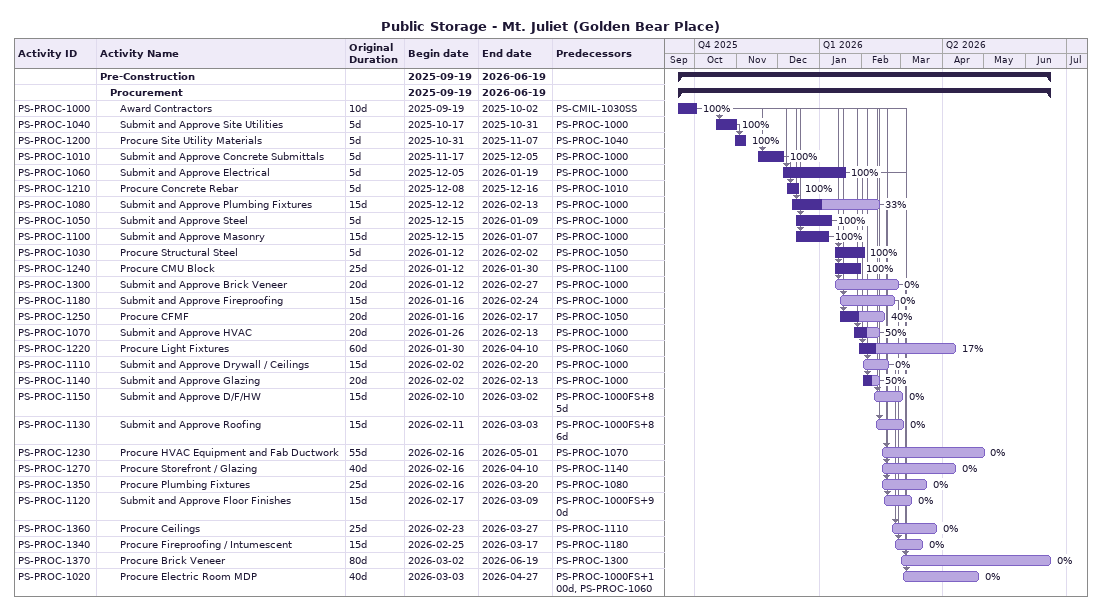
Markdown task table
Public Storage - Mt. Juliet (Golden Bear Place)

| ID | Level | Task | Original duration | Start | Finish | Predecessors | % complete |
|---|---|---|---|---|---|---|---|
|  | 1 | **Pre-Construction** |  | 2025-09-19 | 2026-06-19 |  |  |
|  | 2 | **Procurement** |  | 2025-09-19 | 2026-06-19 |  |  |
| PS-PROC-1000 | 3 | Award Contractors | 10d | 2025-09-19 | 2025-10-02 | PS-CMIL-1030SS | 100 |
| PS-PROC-1040 | 3 | Submit and Approve Site Utilities | 5d | 2025-10-17 | 2025-10-31 | PS-PROC-1000 | 100 |
| PS-PROC-1200 | 3 | Procure Site Utility Materials | 5d | 2025-10-31 | 2025-11-07 | PS-PROC-1040 | 100 |
| PS-PROC-1010 | 3 | Submit and Approve Concrete Submittals | 5d | 2025-11-17 | 2025-12-05 | PS-PROC-1000 | 100 |
| PS-PROC-1060 | 3 | Submit and Approve Electrical | 5d | 2025-12-05 | 2026-01-19 | PS-PROC-1000 | 100 |
| PS-PROC-1210 | 3 | Procure Concrete Rebar | 5d | 2025-12-08 | 2025-12-16 | PS-PROC-1010 | 100 |
| PS-PROC-1080 | 3 | Submit and Approve Plumbing Fixtures | 15d | 2025-12-12 | 2026-02-13 | PS-PROC-1000 | 33 |
| PS-PROC-1050 | 3 | Submit and Approve Steel | 5d | 2025-12-15 | 2026-01-09 | PS-PROC-1000 | 100 |
| PS-PROC-1100 | 3 | Submit and Approve Masonry | 15d | 2025-12-15 | 2026-01-07 | PS-PROC-1000 | 100 |
| PS-PROC-1030 | 3 | Procure Structural Steel | 5d | 2026-01-12 | 2026-02-02 | PS-PROC-1050 | 100 |
| PS-PROC-1240 | 3 | Procure CMU Block | 25d | 2026-01-12 | 2026-01-30 | PS-PROC-1100 | 100 |
| PS-PROC-1300 | 3 | Submit and Approve Brick Veneer | 20d | 2026-01-12 | 2026-02-27 | PS-PROC-1000 | 0 |
| PS-PROC-1180 | 3 | Submit and Approve Fireproofing | 15d | 2026-01-16 | 2026-02-24 | PS-PROC-1000 | 0 |
| PS-PROC-1250 | 3 | Procure CFMF | 20d | 2026-01-16 | 2026-02-17 | PS-PROC-1050 | 40 |
| PS-PROC-1070 | 3 | Submit and Approve HVAC | 20d | 2026-01-26 | 2026-02-13 | PS-PROC-1000 | 50 |
| PS-PROC-1220 | 3 | Procure Light Fixtures | 60d | 2026-01-30 | 2026-04-10 | PS-PROC-1060 | 17 |
| PS-PROC-1110 | 3 | Submit and Approve Drywall / Ceilings | 15d | 2026-02-02 | 2026-02-20 | PS-PROC-1000 | 0 |
| PS-PROC-1140 | 3 | Submit and Approve Glazing | 20d | 2026-02-02 | 2026-02-13 | PS-PROC-1000 | 50 |
| PS-PROC-1150 | 3 | Submit and Approve D/F/HW | 15d | 2026-02-10 | 2026-03-02 | PS-PROC-1000FS+85d | 0 |
| PS-PROC-1130 | 3 | Submit and Approve Roofing | 15d | 2026-02-11 | 2026-03-03 | PS-PROC-1000FS+86d | 0 |
| PS-PROC-1230 | 3 | Procure HVAC Equipment and Fab Ductwork | 55d | 2026-02-16 | 2026-05-01 | PS-PROC-1070 | 0 |
| PS-PROC-1270 | 3 | Procure Storefront / Glazing | 40d | 2026-02-16 | 2026-04-10 | PS-PROC-1140 | 0 |
| PS-PROC-1350 | 3 | Procure Plumbing Fixtures | 25d | 2026-02-16 | 2026-03-20 | PS-PROC-1080 | 0 |
| PS-PROC-1120 | 3 | Submit and Approve Floor Finishes | 15d | 2026-02-17 | 2026-03-09 | PS-PROC-1000FS+90d | 0 |
| PS-PROC-1360 | 3 | Procure Ceilings | 25d | 2026-02-23 | 2026-03-27 | PS-PROC-1110 | 0 |
| PS-PROC-1340 | 3 | Procure Fireproofing / Intumescent | 15d | 2026-02-25 | 2026-03-17 | PS-PROC-1180 | 0 |
| PS-PROC-1370 | 3 | Procure Brick Veneer | 80d | 2026-03-02 | 2026-06-19 | PS-PROC-1300 | 0 |
| PS-PROC-1020 | 3 | Procure Electric Room MDP | 40d | 2026-03-03 | 2026-04-27 | PS-PROC-1000FS+100d, PS-PROC-1060 | 0 |
